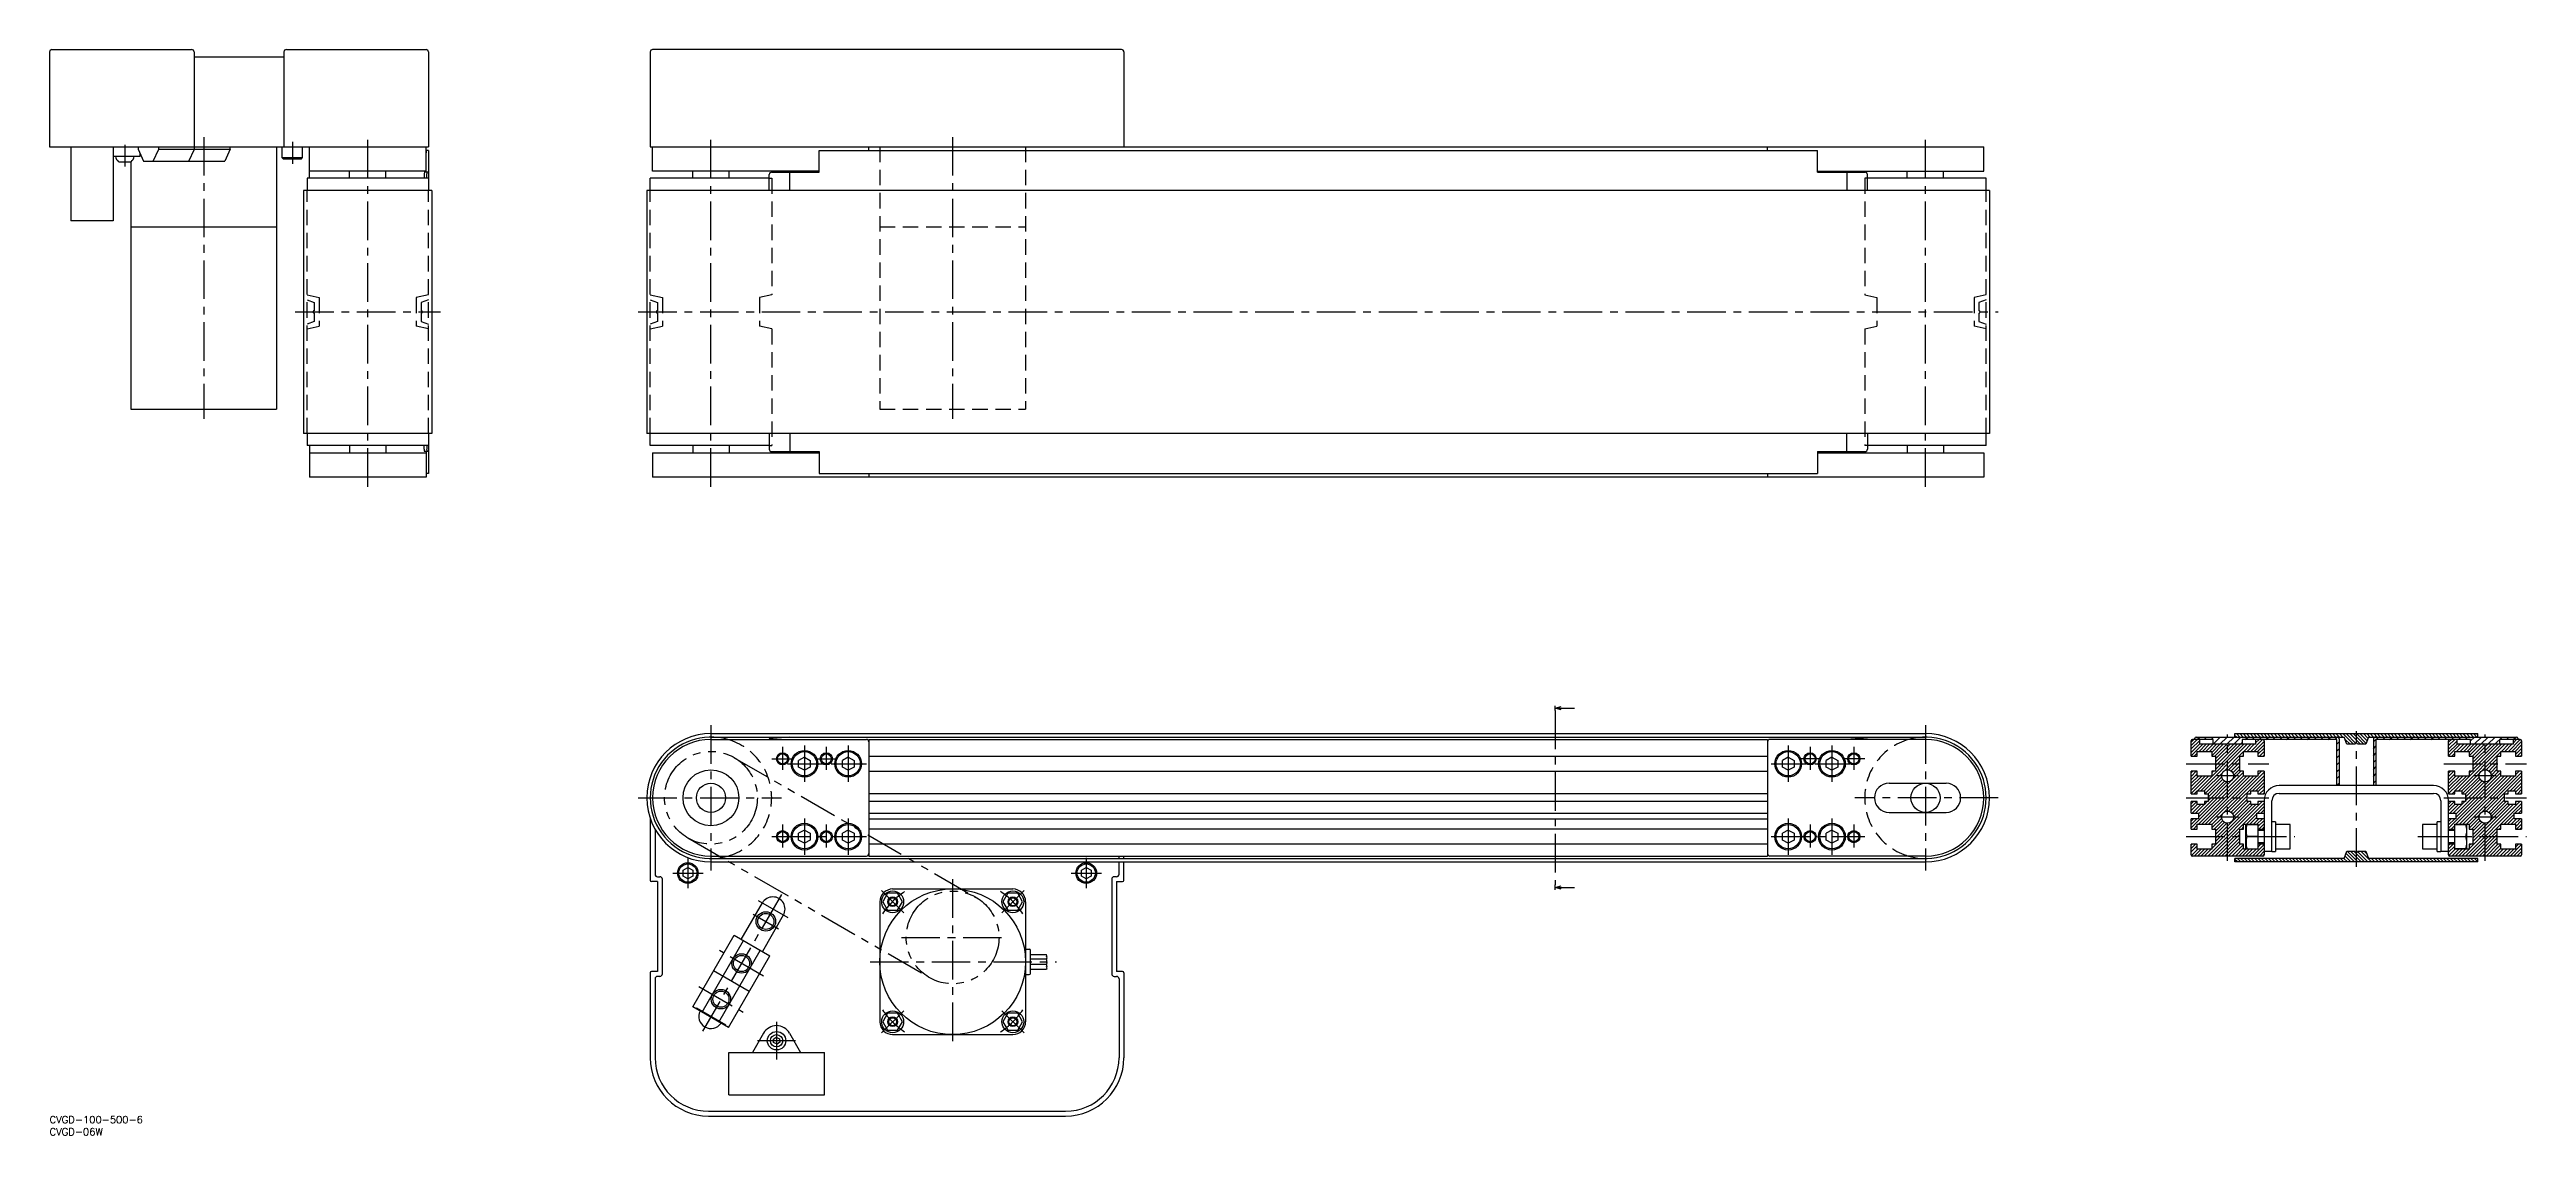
# Model space of a CAD drawing. Extents: x 0 to 1020, y -8 to 439.
import ezdxf

# ---------------------------------------------------------------- set-up
doc = ezdxf.new("R2010")
doc.units = 0
doc.header["$LTSCALE"] = 0.5
for name, pattern in [('CENTER', [50.8, 31.75, -6.35, 6.35, -6.35]), ('DASHED', [19.05, 12.7, -6.35]), ('PHANTOM', [63.5, 31.75, -6.35, 6.35, -6.35, 6.35, -6.35])]:
    doc.linetypes.add(name, pattern=pattern)
doc.layers.get('0').update_dxf_attribs({"linetype": 'CONTINUOUS'})
doc.layers.add('CENTER', color=1, linetype='CENTER')
doc.styles.get("Standard").update_dxf_attribs({"font": 'txt.shx', "height": 3, "bigfont": 'bigfont.shx'})

# ---------------------------------------------------------------- blocks, each defined once
blk = doc.blocks.new('*U61')
at = {"color": 7, "linetype": 'CONTINUOUS'}
blk.add_text('CVGD-100-500-6', height=3, dxfattribs=at).set_placement((0, -3))
blk = doc.blocks.new('*U62')
at = {"color": 7, "linetype": 'CONTINUOUS'}
blk.add_text('CVGD-06W', height=3, dxfattribs=at).set_placement((0, -8))
blk = doc.blocks.new('_OPEN30')
at = {"color": 0, "linetype": 'BYBLOCK'}
for p, q in [((-1, 0.27), (0, 0)), ((0, 0), (-1, -0.27)), ((0, 0), (-1, 0))]:
    blk.add_line(p, q, dxfattribs=at)
blk = doc.blocks.new('*U63')
at = {"color": 7, "linetype": 'CONTINUOUS'}
blk.add_lwpolyline([(622.3, 167.9), (627.8, 167.9)], dxfattribs=at)
at = {"color": 7, "linetype": 'CONTINUOUS', "xscale": 2.5, "yscale": 2.5, "zscale": 2.5, "rotation": 180}
blk.add_blockref('_OPEN30', (619.8, 167.9), dxfattribs=at)
blk = doc.blocks.new('*U64')
at = {"color": 7, "linetype": 'CONTINUOUS'}
blk.add_lwpolyline([(622.3, 94.1), (627.8, 94.1)], dxfattribs=at)
at = {"color": 7, "linetype": 'CONTINUOUS', "xscale": 2.5, "yscale": 2.5, "zscale": 2.5, "rotation": 180}
blk.add_blockref('_OPEN30', (619.8, 94.1), dxfattribs=at)

msp = doc.modelspace()

# ---------------------------------------------------------------- linework, layer by layer
at = {"color": 7, "linetype": 'CONTINUOUS'}
for p, q in [((1, 439), (58.5, 439)), ((97.5, 439), (155, 439)), ((441.3, 439), (248.3, 439)), ((437, 439), (252.3, 439)), ((0, 438), (0, 399)), ((59.5, 438), (59.5, 399)), ((59.5, 436), (96.5, 436)), ((96.5, 438), (96.5, 399)), ((156, 438), (156, 399)), ((247.3, 438), (247.3, 399)), ((442.3, 438), (442.3, 399)), ((0, 399), (156, 399)), ((8.7, 399), (8.7, 368.5)), ((26.2, 399), (26.2, 368.5)), ((36.5, 399), (36.5, 398)), ((36.5, 398), (38.7, 393)), ((42.7, 393), (45, 398)), ((45, 398), (45, 399)), ((45, 398), (74.4, 398)), ((57.4, 393), (59.7, 398)), ((59.7, 398), (59.7, 399)), ((74.4, 398), (72.2, 393)), ((74.4, 398), (74.4, 399)), ((93.5, 399), (93.5, 291)), ((95.7, 399), (95.7, 394.5)), ((104.2, 394.5), (104.2, 399)), ((107, 399), (155, 399)), ((107, 386), (107, 399)), ((155, 388.5), (155, 399)), ((247.3, 399), (796.3, 399)), ((248.3, 389), (248.3, 399)), ((337.3, 397.5), (337.3, 399)), ((707.3, 397.5), (707.3, 399)), ((796.3, 389), (796.3, 399)), ((37.2, 395), (26.2, 395)), ((28.5, 392.8), (33.5, 392.8)), ((33.5, 392.8), (33.5, 291)), ((37.2, 396.4), (37.2, 395)), ((38.7, 393), (72.2, 393)), ((95.7, 394.5), (96.2, 394)), ((95.7, 394.5), (104.2, 394.5)), ((96.2, 394), (103.7, 394)), ((103.7, 394), (104.2, 394.5)), ((155, 389), (107, 389)), ((123.5, 386), (123.5, 389)), ((138.5, 386), (138.5, 389)), ((156, 388.5), (154.3, 388.5)), ((156, 397.5), (155, 397.5)), ((155, 397.5), (155, 396.5)), ((156, 397.5), (156, 381)), ((316.8, 389), (248.3, 389)), ((264.8, 386), (264.8, 389)), ((279.8, 386), (279.8, 389)), ((297.3, 388.5), (316.8, 388.5)), ((304.8, 381), (304.8, 388.5)), ((316.8, 397.5), (727.8, 397.5)), ((316.8, 388.5), (316.8, 397.5)), ((727.8, 388.5), (727.8, 397.5)), ((727.8, 389), (796.3, 389)), ((727.8, 388.5), (747.4, 388.5)), ((739.9, 388.5), (739.9, 381)), ((764.8, 386), (764.8, 389)), ((779.8, 386), (779.8, 389)), ((157.4, 381), (104.6, 381)), ((104.6, 381), (104.6, 281)), ((156, 386), (106, 386)), ((106, 386), (106, 381)), ((154.3, 387.5), (154.3, 386)), ((155.3, 386), (155.3, 387.5)), ((157.4, 381), (157.4, 281)), ((798.7, 381), (245.9, 381)), ((245.9, 381), (245.9, 281)), ((296.3, 386), (247.3, 386)), ((247.3, 381), (247.3, 386)), ((296.3, 381), (296.3, 387.5)), ((797.3, 386), (748.3, 386)), ((748.4, 381), (748.4, 387.5)), ((797.3, 381), (797.3, 386)), ((798.7, 381), (798.7, 281)), ((26.2, 368.5), (8.7, 368.5)), ((33.5, 366), (93.5, 366)), ((33.5, 291), (93.5, 291)), ((157.4, 281), (104.6, 281)), ((106, 281), (106, 276)), ((156, 276), (106, 276)), ((107, 276), (107, 263)), ((123.5, 276), (123.5, 273)), ((138.5, 276), (138.5, 273)), ((154.3, 274.5), (154.3, 276)), ((155.3, 276), (155.3, 274.5)), ((156, 281), (156, 264.5)), ((798.7, 281), (245.9, 281)), ((247.3, 276), (247.3, 281)), ((296.3, 276), (247.3, 276)), ((264.8, 276), (264.8, 273)), ((279.8, 276), (279.8, 273)), ((296.3, 281), (296.3, 274.5)), ((304.8, 281), (304.8, 273.5)), ((739.9, 273.5), (739.9, 281)), ((797.3, 276), (748.3, 276)), ((748.4, 281), (748.4, 274.5)), ((764.8, 276), (764.8, 273)), ((779.8, 276), (779.8, 273)), ((797.3, 276), (797.3, 281)), ((107, 273), (155, 273)), ((156, 273.5), (154.3, 273.5)), ((155, 273.5), (155, 263)), ((155, 265.5), (155, 264.5)), ((248.3, 273), (316.8, 273)), ((248.3, 273), (248.3, 263)), ((297.3, 273.5), (316.8, 273.5)), ((316.8, 273.5), (316.8, 264.5)), ((727.8, 273.5), (747.4, 273.5)), ((727.8, 273.5), (727.8, 264.5)), ((727.8, 273), (796.3, 273)), ((796.3, 273), (796.3, 263)), ((155, 263), (107, 263)), ((156, 264.5), (155, 264.5)), ((796.3, 263), (248.3, 263)), ((316.8, 264.5), (727.8, 264.5)), ((337.3, 264.5), (337.3, 263)), ((707.3, 264.5), (707.3, 263)), ((272.3, 157.4), (772.3, 157.4)), ((272.3, 156), (772.3, 156)), ((272.3, 155), (336.3, 155)), ((304.7, 156), (296.3, 155.3)), ((296.3, 155.3), (296.3, 155)), ((337.3, 155), (707.3, 155)), ((337.3, 155), (337.3, 107)), ((707.3, 155), (707.3, 107)), ((772.3, 155), (708.3, 155)), ((739.9, 156), (748.4, 155.3)), ((748.4, 155.3), (748.3, 155)), ((881.7, 148.1), (881.7, 154.5)), ((890.7, 155), (882.2, 155)), ((883.2, 155), (883.2, 155.5)), ((883.7, 156), (944.7, 156)), ((885.2, 153), (885.2, 155)), ((908.2, 153), (885.2, 153)), ((890.7, 153), (890.7, 155)), ((899.7, 157.4), (999.7, 157.4)), ((899.7, 156), (899.7, 157.4)), ((941.7, 155), (902.7, 155)), ((902.7, 155), (902.7, 153)), ((908.2, 155), (908.2, 153)), ((911.7, 154.5), (911.7, 148.1)), ((941.7, 136), (941.7, 155)), ((942.7, 136), (942.7, 155)), ((945.8, 153), (944.7, 156)), ((949.2, 153), (945.8, 153)), ((953.6, 153), (950.2, 153)), ((954.7, 156), (953.6, 153)), ((954.7, 156), (1015.7, 156)), ((956.7, 155), (956.7, 136)), ((996.7, 155), (957.7, 155)), ((957.7, 155), (957.7, 136)), ((987.7, 148.1), (987.7, 154.5)), ((991.2, 153), (991.2, 155)), ((1014.2, 153), (991.2, 153)), ((996.7, 153), (996.7, 155)), ((999.7, 156), (999.7, 157.4)), ((1008.7, 155), (1008.7, 153)), ((1017.2, 155), (1008.7, 155)), ((1014.2, 155), (1014.2, 153)), ((1016.2, 155.5), (1016.2, 155)), ((1017.7, 154.5), (1017.7, 148.1)), ((310.8, 147.7), (308.4, 146.4)), ((308.4, 143.6), (308.4, 146.4)), ((310.8, 142.3), (308.4, 143.6)), ((310.8, 147.7), (313.2, 146.4)), ((313.2, 143.6), (310.8, 142.3)), ((313.2, 146.4), (313.2, 143.6)), ((328.8, 147.7), (326.4, 146.4)), ((326.4, 143.6), (326.4, 146.4)), ((328.8, 142.3), (326.4, 143.6)), ((328.8, 147.7), (331.2, 146.4)), ((331.2, 143.6), (328.8, 142.3)), ((331.2, 146.4), (331.2, 143.6)), ((337.3, 148.1), (707.3, 148.1)), ((715.8, 147.7), (713.4, 146.4)), ((713.4, 143.6), (713.4, 146.4)), ((715.8, 142.3), (713.4, 143.6)), ((715.8, 147.7), (718.2, 146.4)), ((718.2, 143.6), (715.8, 142.3)), ((718.2, 146.4), (718.2, 143.6)), ((733.8, 147.7), (731.4, 146.4)), ((731.4, 143.6), (731.4, 146.4)), ((733.8, 142.3), (731.4, 143.6)), ((733.8, 147.7), (736.2, 146.4)), ((736.2, 143.6), (733.8, 142.3)), ((736.2, 146.4), (736.2, 143.6)), ((881.7, 148.1), (884.2, 148.1)), ((884.2, 148.1), (884.2, 150.1)), ((884.2, 150.1), (890.2, 150.1)), ((890.2, 150.1), (890.2, 148.1)), ((890.2, 148.1), (891.7, 148.1)), ((891.7, 148.1), (891.7, 141.9)), ((901.7, 141.9), (901.7, 148.1)), ((901.7, 148.1), (903.2, 148.1)), ((903.2, 148.1), (903.2, 150.1)), ((903.2, 150.1), (909.2, 150.1)), ((909.2, 150.1), (909.2, 148.1)), ((909.2, 148.1), (911.7, 148.1)), ((987.7, 148.1), (990.2, 148.1)), ((990.2, 148.1), (990.2, 150.1)), ((990.2, 150.1), (996.2, 150.1)), ((996.2, 150.1), (996.2, 148.1)), ((996.2, 148.1), (997.7, 148.1)), ((997.7, 148.1), (997.7, 141.9)), ((1007.7, 141.9), (1007.7, 148.1)), ((1007.7, 148.1), (1009.2, 148.1)), ((1009.2, 148.1), (1009.2, 150.1)), ((1009.2, 150.1), (1015.2, 150.1)), ((1015.2, 150.1), (1015.2, 148.1)), ((1015.2, 148.1), (1017.7, 148.1)), ((337.3, 141.9), (707.3, 141.9)), ((707.3, 132.6), (337.3, 132.6)), ((757.3, 137), (780.8, 137)), ((884.2, 141.9), (881.7, 141.9)), ((881.7, 132.6), (881.7, 141.9)), ((881.7, 132.6), (884.2, 132.6)), ((884.2, 139.9), (884.2, 141.9)), ((890.2, 139.9), (884.2, 139.9)), ((884.2, 132.6), (884.2, 133.9)), ((884.2, 133.9), (887.2, 133.9)), ((887.2, 133.9), (887.2, 132.6)), ((887.2, 132.6), (888.7, 132.6)), ((888.7, 132.6), (888.7, 129.4)), ((891.7, 141.9), (890.2, 141.9)), ((890.2, 141.9), (890.2, 139.9)), ((903.2, 141.9), (901.7, 141.9)), ((903.2, 139.9), (903.2, 141.9)), ((909.2, 139.9), (903.2, 139.9)), ((904.7, 129.4), (904.7, 132.6)), ((904.7, 132.6), (906.2, 132.6)), ((906.2, 132.6), (906.2, 133.9)), ((906.2, 133.9), (909.2, 133.9)), ((911.7, 141.9), (909.2, 141.9)), ((909.2, 141.9), (909.2, 139.9)), ((909.2, 133.9), (909.2, 132.6)), ((909.2, 132.6), (911.7, 132.6)), ((911.7, 141.9), (911.7, 132.6)), ((981.5, 136), (917.9, 136)), ((917.9, 132.8), (981.5, 132.8)), ((990.2, 141.9), (987.7, 141.9)), ((987.7, 132.6), (987.7, 141.9)), ((987.7, 132.6), (990.2, 132.6)), ((990.2, 139.9), (990.2, 141.9)), ((996.2, 139.9), (990.2, 139.9)), ((990.2, 132.6), (990.2, 133.9)), ((990.2, 133.9), (993.2, 133.9)), ((993.2, 133.9), (993.2, 132.6)), ((993.2, 132.6), (994.7, 132.6)), ((994.7, 132.6), (994.7, 129.4)), ((997.7, 141.9), (996.2, 141.9)), ((996.2, 141.9), (996.2, 139.9)), ((1009.2, 141.9), (1007.7, 141.9)), ((1009.2, 139.9), (1009.2, 141.9)), ((1015.2, 139.9), (1009.2, 139.9)), ((1010.7, 129.4), (1010.7, 132.6)), ((1010.7, 132.6), (1012.2, 132.6)), ((1012.2, 132.6), (1012.2, 133.9)), ((1012.2, 133.9), (1015.2, 133.9)), ((1017.7, 141.9), (1015.2, 141.9)), ((1015.2, 141.9), (1015.2, 139.9)), ((1015.2, 133.9), (1015.2, 132.6)), ((1015.2, 132.6), (1017.7, 132.6)), ((1017.7, 141.9), (1017.7, 132.6)), ((247.3, 122.5), (247.3, 97)), ((707.3, 129.4), (337.3, 129.4)), ((337.3, 124.6), (707.3, 124.6)), ((337.3, 122.4), (707.3, 122.4)), ((757.3, 125), (780.8, 125)), ((884.2, 129.4), (881.7, 129.4)), ((881.7, 124.6), (881.7, 129.4)), ((881.7, 124.6), (884.7, 124.6)), ((884.7, 122.4), (881.7, 122.4)), ((881.7, 118.1), (881.7, 122.4)), ((884.2, 128.2), (884.2, 129.4)), ((887.2, 128.2), (884.2, 128.2)), ((884.7, 124.6), (884.7, 122.4)), ((888.7, 129.4), (887.2, 129.4)), ((887.2, 129.4), (887.2, 128.2)), ((906.2, 129.4), (904.7, 129.4)), ((906.2, 128.2), (906.2, 129.4)), ((909.2, 128.2), (906.2, 128.2)), ((908.7, 122.4), (908.7, 124.6)), ((908.7, 124.6), (911.7, 124.6)), ((911.7, 122.4), (908.7, 122.4)), ((911.7, 129.4), (909.2, 129.4)), ((909.2, 129.4), (909.2, 128.2)), ((911.7, 129.8), (911.7, 107.5)), ((914.9, 108.9), (914.9, 129.8)), ((984.5, 129.8), (984.5, 108.9)), ((987.7, 107.5), (987.7, 129.8)), ((990.2, 129.4), (987.7, 129.4)), ((987.7, 124.6), (990.7, 124.6)), ((990.7, 122.4), (987.7, 122.4)), ((990.2, 128.2), (990.2, 129.4)), ((993.2, 128.2), (990.2, 128.2)), ((990.7, 124.6), (990.7, 122.4)), ((994.7, 129.4), (993.2, 129.4)), ((993.2, 129.4), (993.2, 128.2)), ((1012.2, 129.4), (1010.7, 129.4)), ((1012.2, 128.2), (1012.2, 129.4)), ((1015.2, 128.2), (1012.2, 128.2)), ((1014.7, 122.4), (1014.7, 124.6)), ((1014.7, 124.6), (1017.7, 124.6)), ((1017.7, 122.4), (1014.7, 122.4)), ((1017.7, 129.4), (1015.2, 129.4)), ((1015.2, 129.4), (1015.2, 128.2)), ((1017.7, 129.4), (1017.7, 124.6)), ((1017.7, 122.4), (1017.7, 118.1)), ((249.3, 118.1), (249.3, 99.5)), ((310.8, 117.7), (308.4, 116.4)), ((308.4, 113.6), (308.4, 116.4)), ((310.8, 112.3), (308.4, 113.6)), ((310.8, 117.7), (313.2, 116.4)), ((313.2, 113.6), (310.8, 112.3)), ((313.2, 116.4), (313.2, 113.6)), ((328.8, 117.7), (326.4, 116.4)), ((326.4, 113.6), (326.4, 116.4)), ((328.8, 112.3), (326.4, 113.6)), ((328.8, 117.7), (331.2, 116.4)), ((331.2, 113.6), (328.8, 112.3)), ((331.2, 116.4), (331.2, 113.6)), ((707.3, 118.1), (337.3, 118.1)), ((715.8, 117.7), (713.4, 116.4)), ((713.4, 113.6), (713.4, 116.4)), ((715.8, 112.3), (713.4, 113.6)), ((715.8, 117.7), (718.2, 116.4)), ((718.2, 113.6), (715.8, 112.3)), ((718.2, 116.4), (718.2, 113.6)), ((733.8, 117.7), (731.4, 116.4)), ((731.4, 113.6), (731.4, 116.4)), ((733.8, 112.3), (731.4, 113.6)), ((733.8, 117.7), (736.2, 116.4)), ((736.2, 113.6), (733.8, 112.3)), ((736.2, 116.4), (736.2, 113.6)), ((881.7, 118.1), (884.2, 118.1)), ((884.2, 118.1), (884.2, 120.1)), ((884.2, 120.1), (890.2, 120.1)), ((890.2, 120.1), (890.2, 118.1)), ((890.2, 118.1), (891.7, 118.1)), ((891.7, 118.1), (891.7, 111.9)), ((901.7, 111.9), (901.7, 118.1)), ((901.7, 118.1), (903.2, 118.1)), ((903.2, 118.1), (903.2, 120.1)), ((903.2, 120.1), (909.2, 120.1)), ((904.2, 110), (904.2, 120)), ((904.2, 120), (909.2, 120)), ((909.2, 115), (904.7, 115)), ((909.2, 120.1), (909.2, 109.9)), ((909.2, 118.1), (911.7, 118.1)), ((911.7, 118), (909.2, 118)), ((916.4, 121.1), (914.9, 121.1)), ((916.4, 121.1), (916.4, 108.9)), ((922.4, 120), (916.4, 120)), ((922.4, 110), (922.4, 120)), ((983, 120), (977, 120)), ((977, 120), (977, 110)), ((984.5, 121.1), (983, 121.1)), ((983, 108.9), (983, 121.1)), ((987.7, 118.1), (990.2, 118.1)), ((990.2, 118), (987.7, 118)), ((990.2, 120.1), (996.2, 120.1)), ((990.2, 109.9), (990.2, 120.1)), ((990.2, 120), (995.2, 120)), ((990.2, 115), (994.8, 115)), ((995.2, 110), (995.2, 120)), ((996.2, 120.1), (996.2, 118.1)), ((996.2, 118.1), (997.7, 118.1)), ((997.7, 118.1), (997.7, 111.9)), ((1007.7, 111.9), (1007.7, 118.1)), ((1007.7, 118.1), (1009.2, 118.1)), ((1009.2, 118.1), (1009.2, 120.1)), ((1009.2, 120.1), (1015.2, 120.1)), ((1015.2, 120.1), (1015.2, 118.1)), ((1015.2, 118.1), (1017.7, 118.1)), ((260.8, 101.2), (262.8, 102.3)), ((262.8, 102.3), (264.8, 101.2)), ((272.3, 107), (336.3, 107)), ((272.3, 106), (772.3, 106)), ((272.3, 104.6), (772.3, 104.6)), ((707.3, 111.9), (337.3, 111.9)), ((337.3, 107), (707.3, 107)), ((424.8, 101.2), (426.8, 102.3)), ((426.8, 102.3), (428.8, 101.2)), ((440.3, 106), (440.3, 107)), ((440.3, 99.5), (440.3, 104.6)), ((442.3, 106), (442.3, 107)), ((442.3, 97), (442.3, 104.6)), ((772.3, 107), (708.3, 107)), ((884.2, 111.9), (881.7, 111.9)), ((881.7, 107.5), (881.7, 111.9)), ((911.2, 107), (882.2, 107)), ((884.2, 109.9), (884.2, 111.9)), ((890.2, 109.9), (884.2, 109.9)), ((891.7, 111.9), (890.2, 111.9)), ((890.2, 111.9), (890.2, 109.9)), ((944.7, 106), (899.7, 106)), ((899.7, 104.6), (899.7, 106)), ((999.7, 104.6), (899.7, 104.6)), ((903.2, 111.9), (901.7, 111.9)), ((903.2, 109.9), (903.2, 111.9)), ((909.2, 109.9), (903.2, 109.9)), ((904.2, 110), (909.2, 110)), ((909.2, 112), (911.7, 112)), ((911.7, 111.9), (909.2, 111.9)), ((911.7, 109), (914.9, 109)), ((914.9, 108.9), (916.4, 108.9)), ((916.4, 110), (922.4, 110)), ((944.7, 106), (945.8, 109)), ((945.8, 109), (949.2, 109)), ((950.2, 109), (953.6, 109)), ((953.6, 109), (954.7, 106)), ((999.7, 106), (954.7, 106)), ((977, 110), (983, 110)), ((983, 108.9), (984.5, 108.9)), ((984.5, 109), (987.7, 109)), ((987.7, 112), (990.2, 112)), ((990.2, 111.9), (987.7, 111.9)), ((1017.2, 107), (988.2, 107)), ((995.2, 110), (990.2, 110)), ((996.2, 109.9), (990.2, 109.9)), ((997.7, 111.9), (996.2, 111.9)), ((996.2, 111.9), (996.2, 109.9)), ((999.7, 104.6), (999.7, 106)), ((1009.2, 111.9), (1007.7, 111.9)), ((1009.2, 109.9), (1009.2, 111.9)), ((1015.2, 109.9), (1009.2, 109.9)), ((1017.7, 111.9), (1015.2, 111.9)), ((1015.2, 111.9), (1015.2, 109.9)), ((1017.7, 111.9), (1017.7, 107.5)), ((250.3, 96.5), (247.8, 96.5)), ((250.3, 98.5), (251.3, 98.5)), ((250.3, 96.5), (250.3, 59.5)), ((252.3, 58.5), (252.3, 97.5)), ((260.8, 98.8), (260.8, 101.2)), ((262.8, 97.7), (260.8, 98.8)), ((264.8, 98.8), (262.8, 97.7)), ((264.8, 101.2), (264.8, 98.8)), ((347.1, 93.5), (396.6, 93.5)), ((424.8, 98.8), (424.8, 101.2)), ((426.8, 97.7), (424.8, 98.8)), ((428.8, 98.8), (426.8, 97.7)), ((428.8, 101.2), (428.8, 98.8)), ((437.3, 97.5), (437.3, 58.5)), ((439.3, 98.5), (438.3, 98.5)), ((439.3, 96.5), (441.8, 96.5)), ((439.3, 96.5), (439.3, 59.5)), ((284.8, 72.7), (293.5, 87.7)), ((302.1, 82.7), (293.5, 67.7)), ((341.8, 88.2), (341.8, 38.8)), ((401.8, 88.2), (401.8, 38.8)), ((264.8, 45), (281.8, 74.4)), ((268.7, 42.7), (285.7, 72.2)), ((281.8, 74.4), (296.5, 65.9)), ((275.6, 38.7), (292.6, 68.2)), ((279.5, 36.5), (296.5, 65.9)), ((401.8, 68.7), (403.3, 68.7)), ((403.8, 58.7), (403.8, 68.2)), ((403.8, 66.5), (410.5, 66.5)), ((410.5, 64.5), (403.8, 64.5)), ((403.8, 62.5), (410.5, 62.5)), ((247.3, 59), (247.3, 24)), ((250.3, 59.5), (247.8, 59.5)), ((249.3, 56.5), (249.3, 24)), ((251.3, 57.5), (250.3, 57.5)), ((288, 51.2), (273.3, 59.7)), ((401.8, 58.2), (403.3, 58.2)), ((403.8, 60.5), (410.5, 60.5)), ((438.3, 57.5), (439.3, 57.5)), ((441.8, 59.5), (439.3, 59.5)), ((440.3, 56.5), (440.3, 24)), ((442.3, 59), (442.3, 24)), ((279.5, 36.5), (264.8, 45)), ((293.9, 34.1), (289.4, 26.2)), ((298, 31.6), (299.2, 32.4)), ((298.1, 30.2), (298, 31.6)), ((299.2, 32.4), (300.5, 31.8)), ((300.5, 31.8), (300.6, 30.4)), ((304.7, 34.1), (309.2, 26.2)), ((347.1, 33.5), (396.6, 33.5)), ((279.6, 8.7), (279.6, 26.2)), ((279.6, 26.2), (319.1, 26.2)), ((299.5, 29.6), (298.1, 30.2)), ((300.6, 30.4), (299.5, 29.6)), ((319.1, 8.7), (319.1, 26.2)), ((271.3, 2), (418.3, 2)), ((271.3, 0), (418.3, 0)), ((279.6, 8.7), (319.1, 8.7))]:
    msp.add_line(p, q, dxfattribs=at)
at = {"color": 3, "linetype": 'DASHED'}
for p, q in [((341.8, 399), (341.8, 291)), ((401.8, 399), (401.8, 291)), ((106, 281), (106, 381)), ((156, 281), (156, 381)), ((247.3, 281), (247.3, 381)), ((296.3, 386), (297.3, 386)), ((297.3, 386), (297.3, 338)), ((748.3, 386), (747.3, 386)), ((747.3, 386), (747.3, 338)), ((797.3, 281), (797.3, 381)), ((341.8, 366), (401.8, 366)), ((106, 338), (111, 336.9)), ((111, 336.9), (111, 325.1)), ((156, 338), (151, 336.9)), ((151, 336.9), (151, 325.1)), ((247.3, 338), (252.3, 336.9)), ((252.3, 336.9), (252.3, 325.1)), ((297.3, 338), (292.3, 336.9)), ((292.3, 336.9), (292.3, 325.1)), ((747.3, 338), (752.3, 336.9)), ((752.3, 336.9), (752.3, 325.1)), ((797.3, 338), (792.3, 336.9)), ((792.3, 336.9), (792.3, 325.1)), ((106, 336), (109, 334.9)), ((109, 327.1), (106, 326)), ((109, 334.9), (109, 331.5)), ((109, 330.5), (109, 327.1)), ((156, 336), (153, 334.9)), ((153, 334.9), (153, 331.5)), ((153, 330.5), (153, 327.1)), ((153, 327.1), (156, 326)), ((247.3, 336), (250.3, 334.9)), ((250.3, 327.1), (247.3, 326)), ((250.3, 334.9), (250.3, 331.5)), ((250.3, 330.5), (250.3, 327.1)), ((797.3, 336), (794.3, 334.9)), ((794.3, 334.9), (794.3, 331.5)), ((794.3, 330.5), (794.3, 327.1)), ((794.3, 327.1), (797.3, 326)), ((106, 324), (111, 325.1)), ((156, 324), (151, 325.1)), ((247.3, 324), (252.3, 325.1)), ((297.3, 324), (292.3, 325.1)), ((297.3, 324), (297.3, 276)), ((747.3, 324), (752.3, 325.1)), ((747.3, 324), (747.3, 276)), ((797.3, 324), (792.3, 325.1)), ((341.8, 291), (401.8, 291)), ((296.3, 276), (297.3, 276)), ((748.3, 276), (747.3, 276))]:
    msp.add_line(p, q, dxfattribs=at)
at = {"color": 3, "linetype": 'CONTINUOUS'}
for p, q in [((881.7, 153.9), (882.8, 155)), ((881.7, 152.5), (884.2, 155)), ((881.7, 151.1), (885.2, 154.6)), ((881.7, 149.7), (885.2, 153.2)), ((881.7, 148.3), (886.5, 153)), ((884.2, 155), (885.2, 156)), ((884.3, 133.9), (903.4, 153)), ((885, 150.1), (887.9, 153)), ((885.7, 133.9), (904.8, 153)), ((886.4, 150.1), (889.3, 153)), ((887, 155), (888, 156)), ((887.8, 150.1), (890.7, 153)), ((889.2, 150.1), (892.1, 153)), ((889.9, 155), (890.9, 156)), ((890.2, 149.7), (893.5, 153)), ((890.2, 148.3), (894.9, 153)), ((890.7, 153), (893.7, 156)), ((891.5, 148.1), (896.4, 153)), ((891.7, 147), (897.8, 153)), ((891.7, 145.6), (899.2, 153)), ((891.7, 144.1), (900.6, 153)), ((891.7, 142.7), (902, 153)), ((893.5, 153), (896.5, 156)), ((896.4, 153), (899.4, 156)), ((899.2, 153), (902.2, 156)), ((900.3, 156), (899.7, 156.5)), ((901.7, 156), (900.3, 157.4)), ((903.1, 156), (901.7, 157.4)), ((902, 153), (902.7, 153.7)), ((904.5, 156), (903.1, 157.4)), ((903.4, 150.1), (906.3, 153)), ((904, 155), (905, 156)), ((905.9, 156), (904.5, 157.4)), ((904.8, 150.1), (907.7, 153)), ((907.4, 156), (906, 157.4)), ((906.2, 150.1), (911.1, 155)), ((906.8, 155), (907.8, 156)), ((908.8, 156), (907.4, 157.4)), ((907.6, 150.1), (911.7, 154.2)), ((908.2, 155), (908.3, 155)), ((908.2, 153.6), (909.7, 155)), ((910.2, 156), (908.8, 157.4)), ((909.7, 155), (910.7, 156)), ((911.6, 156), (910.2, 157.4)), ((913, 156), (911.6, 157.4)), ((912.5, 155), (913.5, 156)), ((914.4, 156), (913, 157.4)), ((915.8, 156), (914.4, 157.4)), ((915.3, 155), (916.3, 156)), ((917.3, 156), (915.9, 157.4)), ((918.7, 156), (917.3, 157.4)), ((918.2, 155), (919.2, 156)), ((920.1, 156), (918.7, 157.4)), ((921.5, 156), (920.1, 157.4)), ((921, 155), (922, 156)), ((922.9, 156), (921.5, 157.4)), ((924.3, 156), (922.9, 157.4)), ((923.8, 155), (924.8, 156)), ((925.7, 156), (924.3, 157.4)), ((927.2, 156), (925.8, 157.4)), ((926.6, 155), (927.6, 156)), ((928.6, 156), (927.2, 157.4)), ((930, 156), (928.6, 157.4)), ((929.5, 155), (930.5, 156)), ((931.4, 156), (930, 157.4)), ((932.8, 156), (931.4, 157.4)), ((932.3, 155), (933.3, 156)), ((934.2, 156), (932.8, 157.4)), ((935.6, 156), (934.2, 157.4)), ((935.1, 155), (936.1, 156)), ((937, 156), (935.6, 157.4)), ((938.5, 156), (937.1, 157.4)), ((938, 155), (939, 156)), ((939.9, 156), (938.5, 157.4)), ((941.3, 156), (939.9, 157.4)), ((940.8, 155), (941.8, 156)), ((942.7, 156), (941.3, 157.4)), ((941.7, 153.1), (942.7, 154.1)), ((944.1, 156), (942.7, 157.4)), ((948.5, 153), (944.1, 157.4)), ((947.1, 153), (945.1, 155)), ((949.5, 153.4), (945.5, 157.4)), ((951.4, 153), (947, 157.4)), ((952.8, 153), (948.4, 157.4)), ((953.8, 153.4), (949.8, 157.4)), ((954.2, 154.4), (951.2, 157.4)), ((954.5, 155.5), (952.6, 157.4)), ((955.4, 156), (954, 157.4)), ((956.8, 156), (955.4, 157.4)), ((956.7, 154), (957.7, 155)), ((958.3, 156), (956.9, 157.4)), ((957.8, 155), (958.8, 156)), ((959.7, 156), (958.3, 157.4)), ((961.1, 156), (959.7, 157.4)), ((960.6, 155), (961.6, 156)), ((962.5, 156), (961.1, 157.4)), ((963.9, 156), (962.5, 157.4)), ((963.4, 155), (964.4, 156)), ((965.3, 156), (963.9, 157.4)), ((966.7, 156), (965.3, 157.4)), ((966.2, 155), (967.2, 156)), ((968.2, 156), (966.8, 157.4)), ((969.6, 156), (968.2, 157.4)), ((969.1, 155), (970.1, 156)), ((971, 156), (969.6, 157.4)), ((972.4, 156), (971, 157.4)), ((971.9, 155), (972.9, 156)), ((973.8, 156), (972.4, 157.4)), ((975.2, 156), (973.8, 157.4)), ((974.7, 155), (975.7, 156)), ((976.6, 156), (975.2, 157.4)), ((978.1, 156), (976.7, 157.4)), ((977.6, 155), (978.6, 156)), ((979.5, 156), (978.1, 157.4)), ((980.9, 156), (979.5, 157.4)), ((980.4, 155), (981.4, 156)), ((982.3, 156), (980.9, 157.4)), ((983.7, 156), (982.3, 157.4)), ((983.2, 155), (984.2, 156)), ((985.1, 156), (983.7, 157.4)), ((986.5, 156), (985.1, 157.4)), ((986, 155), (987, 156)), ((988, 156), (986.6, 157.4)), ((987.7, 153.9), (988.9, 155)), ((987.7, 152.5), (990.3, 155)), ((987.7, 151), (991.2, 154.5)), ((987.7, 149.6), (991.2, 153.1)), ((987.7, 148.2), (992.5, 153)), ((989.4, 156), (988, 157.4)), ((988.9, 155), (989.9, 156)), ((990.8, 156), (989.4, 157.4)), ((990.3, 133.9), (1009.5, 153)), ((992.2, 156), (990.8, 157.4)), ((991, 150.1), (993.9, 153)), ((991.7, 155), (992.7, 156)), ((991.8, 133.9), (1010.9, 153)), ((993.6, 156), (992.2, 157.4)), ((992.5, 150.1), (995.4, 153)), ((995, 156), (993.6, 157.4)), ((993.9, 150.1), (996.8, 153)), ((994.5, 155), (995.5, 156)), ((996.4, 156), (995, 157.4)), ((995.3, 150.1), (998.2, 153)), ((996.2, 149.6), (999.6, 153)), ((996.2, 148.2), (1001, 153)), ((997.9, 156), (996.5, 157.4)), ((996.7, 154.4), (998.4, 156)), ((997.5, 148.1), (1002.4, 153)), ((997.7, 146.9), (1003.8, 153)), ((997.7, 145.5), (1005.3, 153)), ((997.7, 144.1), (1006.7, 153)), ((997.7, 142.7), (1008.1, 153)), ((999.3, 156), (997.9, 157.4)), ((998.2, 153), (1001.2, 156)), ((999.7, 156.9), (999.3, 157.4)), ((1001, 153), (1004, 156)), ((1003.8, 153), (1006.8, 156)), ((1006.7, 153), (1009.7, 156)), ((1009.4, 150.1), (1012.3, 153)), ((1010.8, 150.1), (1013.7, 153)), ((1011.5, 155), (1012.5, 156)), ((1012.3, 150.1), (1017.2, 155)), ((1013.7, 150.1), (1017.7, 154.2)), ((1014.2, 154.9), (1014.3, 155)), ((1014.2, 153.5), (1015.7, 155)), ((1014.3, 155), (1015.3, 156)), ((883, 148.1), (884.2, 149.4)), ((895.3, 142), (903.2, 150)), ((897.1, 142.5), (901.7, 147.1)), ((898.2, 142.1), (901.7, 145.7)), ((898.8, 141.3), (901.7, 144.2)), ((899.2, 140.3), (901.7, 142.8)), ((902.8, 148.1), (903.2, 148.6)), ((909, 150.1), (911.7, 152.8)), ((909.2, 148.9), (911.7, 151.4)), ((909.8, 148.1), (911.7, 150)), ((911.3, 148.1), (911.7, 148.6)), ((941.7, 150.3), (942.7, 151.3)), ((941.7, 147.5), (942.7, 148.5)), ((941.7, 144.6), (942.7, 145.6)), ((941.7, 141.8), (942.7, 142.8)), ((956.7, 151.2), (957.7, 152.2)), ((956.7, 148.3), (957.7, 149.3)), ((956.7, 145.5), (957.7, 146.5)), ((956.7, 142.7), (957.7, 143.7)), ((989, 148.1), (990.2, 149.3)), ((1001.5, 142.2), (1009.2, 149.9)), ((1003.2, 142.5), (1007.7, 147)), ((1004.2, 142), (1007.7, 145.6)), ((1004.9, 141.3), (1007.7, 144.2)), ((1008.8, 148.1), (1009.2, 148.5)), ((1015.1, 150.1), (1017.7, 152.8)), ((1015.2, 148.8), (1017.7, 151.3)), ((1015.9, 148.1), (1017.7, 149.9)), ((1017.3, 148.1), (1017.7, 148.5)), ((881.7, 141.2), (882.4, 141.9)), ((881.7, 139.8), (883.8, 141.9)), ((881.7, 138.4), (884.2, 140.9)), ((881.7, 118.6), (903.2, 140.1)), ((881.7, 137), (884.7, 139.9)), ((881.7, 135.6), (886.1, 139.9)), ((881.7, 134.1), (887.5, 139.9)), ((881.7, 132.7), (888.9, 139.9)), ((883, 132.6), (884.2, 133.8)), ((884.7, 124.4), (902.2, 141.9)), ((884.7, 123), (903.2, 141.5)), ((884.7, 120.1), (904.5, 139.9)), ((886.1, 120.1), (905.9, 139.9)), ((887.1, 133.9), (894.7, 141.4)), ((887.3, 132.6), (894.3, 139.6)), ((887.5, 120.1), (907.3, 139.9)), ((888.7, 132.6), (894.7, 138.6)), ((888.7, 131.2), (895.4, 137.9)), ((888.7, 129.8), (896.4, 137.5)), ((888.9, 120.1), (908.7, 139.9)), ((890.2, 141.2), (890.9, 141.9)), ((895.2, 125), (911.7, 141.5)), ((897.1, 125.5), (911.7, 140.1)), ((905.7, 132.6), (906.2, 133.2)), ((906.9, 133.9), (911.7, 138.7)), ((908.3, 133.9), (911.7, 137.3)), ((909.2, 141.8), (909.3, 141.9)), ((909.2, 140.4), (910.7, 141.9)), ((909.2, 133.4), (911.7, 135.9)), ((909.9, 132.6), (911.7, 134.4)), ((911.3, 132.6), (911.7, 133)), ((941.7, 139), (942.7, 140)), ((941.7, 136.2), (942.7, 137.2)), ((956.7, 139.8), (957.7, 140.8)), ((956.7, 137), (957.7, 138)), ((987.7, 141.1), (988.5, 141.9)), ((987.7, 139.7), (989.9, 141.9)), ((987.7, 138.3), (990.2, 140.8)), ((987.7, 118.5), (1009.2, 140)), ((987.7, 136.9), (990.7, 139.9)), ((987.7, 135.5), (992.2, 139.9)), ((987.7, 134.1), (993.6, 139.9)), ((987.7, 132.7), (995, 139.9)), ((989.1, 132.6), (990.2, 133.7)), ((990.7, 124.3), (1008.3, 141.9)), ((990.7, 122.9), (1009.2, 141.4)), ((990.7, 120.1), (1010.5, 139.9)), ((992.2, 120.1), (1012, 139.9)), ((993.2, 133.9), (1000.6, 141.2)), ((993.3, 132.6), (1000.3, 139.5)), ((993.6, 120.1), (1013.4, 139.9)), ((994.7, 132.6), (1000.7, 138.6)), ((994.7, 131.2), (1001.4, 137.9)), ((994.7, 129.8), (1002.5, 137.5)), ((995, 120.1), (1014.8, 139.9)), ((996.2, 141.2), (997, 141.9)), ((1001.4, 125.1), (1017.7, 141.4)), ((1003.2, 125.5), (1017.7, 140)), ((1005.2, 140.2), (1007.7, 142.8)), ((1011.7, 132.6), (1012.2, 133.1)), ((1013, 133.9), (1017.7, 138.6)), ((1014.4, 133.9), (1017.7, 137.2)), ((1015.2, 141.8), (1015.4, 141.9)), ((1015.2, 140.4), (1016.8, 141.9)), ((1015.2, 133.3), (1017.7, 135.8)), ((1016, 132.6), (1017.7, 134.4)), ((1017.4, 132.6), (1017.7, 133)), ((881.7, 128.5), (882.7, 129.4)), ((881.7, 127.1), (884.1, 129.4)), ((881.7, 125.7), (884.2, 128.2)), ((881.7, 121.4), (882.7, 122.4)), ((881.7, 120), (884.1, 122.4)), ((882.1, 124.6), (885.7, 128.2)), ((883.5, 124.6), (887.1, 128.2)), ((887.2, 128.3), (888.3, 129.4)), ((888.5, 107), (910.9, 129.4)), ((890, 107), (911.7, 128.8)), ((890.2, 110.1), (908.3, 128.2)), ((890.2, 120), (894.8, 124.5)), ((890.2, 118.6), (894.3, 122.6)), ((891.7, 114.4), (906.2, 128.9)), ((891.7, 113), (906.9, 128.2)), ((898.1, 125.1), (904.7, 131.7)), ((898.8, 124.4), (904.7, 130.3)), ((899.2, 123.3), (905.3, 129.4)), ((904.5, 120.1), (908.7, 124.4)), ((905.9, 120.1), (908.7, 123)), ((907.3, 120.1), (909.6, 122.4)), ((908.7, 120.1), (911, 122.4)), ((909, 124.6), (911.7, 127.4)), ((909.2, 129.1), (909.5, 129.4)), ((910.4, 124.6), (911.7, 126)), ((987.7, 128.4), (988.7, 129.4)), ((987.7, 127), (990.1, 129.4)), ((987.7, 125.6), (990.3, 128.2)), ((987.7, 121.3), (988.8, 122.4)), ((987.7, 119.9), (990.2, 122.4)), ((988.2, 124.6), (991.7, 128.2)), ((989.6, 124.6), (993.1, 128.2)), ((993.2, 128.3), (994.4, 129.4)), ((994.6, 107), (1017, 129.4)), ((996, 107), (1017.7, 128.7)), ((996.2, 110), (1014.3, 128.2)), ((996.2, 119.9), (1000.6, 124.3)), ((996.2, 118.5), (1000.3, 122.6)), ((997.7, 114.4), (1012.2, 128.9)), ((997.7, 113), (1012.9, 128.2)), ((1004.2, 125), (1010.7, 131.6)), ((1004.9, 124.3), (1010.7, 130.2)), ((1005.2, 123.3), (1011.4, 129.4)), ((1010.5, 120.1), (1014.7, 124.3)), ((1012, 120.1), (1014.7, 122.9)), ((1013.4, 120.1), (1015.7, 122.4)), ((1014.8, 120.1), (1017.1, 122.4)), ((1015, 124.6), (1017.7, 127.3)), ((1015.2, 129), (1015.6, 129.4)), ((1016.5, 124.6), (1017.7, 125.9)), ((882.7, 118.1), (884.2, 119.7)), ((884.1, 118.1), (884.2, 118.3)), ((891.2, 118.1), (894.7, 121.6)), ((891.4, 107), (901.7, 117.4)), ((891.7, 117.3), (895.4, 120.9)), ((891.7, 115.9), (896.4, 120.5)), ((892.8, 107), (901.7, 116)), ((894.2, 107), (901.7, 114.5)), ((895.6, 107), (901.7, 113.1)), ((902.5, 118.1), (903.2, 118.9)), ((909.2, 119.2), (911.7, 121.7)), ((911.7, 117.5), (909.2, 117.5)), ((911.7, 112.5), (909.2, 112.5)), ((909.5, 118.1), (911.7, 120.3)), ((911, 118.1), (911.7, 118.9)), ((990.2, 117.5), (987.7, 117.5)), ((990.2, 112.5), (987.7, 112.5)), ((988.7, 118.1), (990.2, 119.6)), ((990.2, 118.1), (990.2, 118.2)), ((997.2, 118.1), (1000.7, 121.6)), ((997.4, 107), (1007.7, 117.3)), ((997.7, 117.2), (1001.4, 120.9)), ((997.7, 115.8), (1002.5, 120.5)), ((998.9, 107), (1007.7, 115.9)), ((1000.3, 107), (1007.7, 114.5)), ((1001.7, 107), (1007.7, 113.1)), ((1008.5, 118.1), (1009.2, 118.8)), ((1015.2, 119.1), (1017.7, 121.6)), ((1015.6, 118.1), (1017.7, 120.2)), ((1017, 118.1), (1017.7, 118.8)), ((881.7, 111.5), (882.1, 111.9)), ((881.7, 110.1), (883.5, 111.9)), ((881.7, 108.7), (884.2, 111.2)), ((881.8, 107.3), (884.4, 109.9)), ((882.9, 107), (885.8, 109.9)), ((884.3, 107), (887.2, 109.9)), ((885.7, 107), (888.6, 109.9)), ((887.1, 107), (890, 109.9)), ((890.2, 111.5), (890.6, 111.9)), ((897, 107), (901.9, 111.9)), ((898.4, 107), (903.2, 111.8)), ((900.8, 104.6), (899.7, 105.6)), ((899.9, 107), (903.2, 110.4)), ((902.2, 104.6), (900.8, 106)), ((901.3, 107), (904.2, 109.9)), ((903.6, 104.6), (902.2, 106)), ((902.7, 107), (905.6, 109.9)), ((905, 104.6), (903.6, 106)), ((904.1, 107), (907, 109.9)), ((906.4, 104.6), (905, 106)), ((905.5, 107), (908.4, 109.9)), ((907.8, 104.6), (906.4, 106)), ((906.9, 107), (911.7, 111.8)), ((909.3, 104.6), (907.9, 106)), ((908.3, 107), (911.7, 110.4)), ((909.2, 110.7), (910.4, 111.9)), ((910.7, 104.6), (909.3, 106)), ((909.8, 107), (911.7, 109)), ((912.1, 104.6), (910.7, 106)), ((911.2, 107), (911.7, 107.6)), ((913.5, 104.6), (912.1, 106)), ((914.9, 104.6), (913.5, 106)), ((916.3, 104.6), (914.9, 106)), ((917.7, 104.6), (916.3, 106)), ((919.2, 104.6), (917.8, 106)), ((920.6, 104.6), (919.2, 106)), ((922, 104.6), (920.6, 106)), ((923.4, 104.6), (922, 106)), ((924.8, 104.6), (923.4, 106)), ((926.2, 104.6), (924.8, 106)), ((927.6, 104.6), (926.2, 106)), ((929.1, 104.6), (927.7, 106)), ((930.5, 104.6), (929.1, 106)), ((931.9, 104.6), (930.5, 106)), ((933.3, 104.6), (931.9, 106)), ((934.7, 104.6), (933.3, 106)), ((936.1, 104.6), (934.7, 106)), ((937.5, 104.6), (936.1, 106)), ((939, 104.6), (937.6, 106)), ((940.4, 104.6), (939, 106)), ((941.8, 104.6), (940.4, 106)), ((943.2, 104.6), (941.8, 106)), ((944.6, 104.6), (943.2, 106)), ((946, 104.6), (944.6, 106)), ((947.4, 104.6), (945.1, 106.9)), ((948.9, 104.6), (945.5, 108)), ((950.3, 104.6), (945.9, 109)), ((951.7, 104.6), (947.3, 109)), ((953.1, 104.6), (948.7, 109)), ((954.5, 104.6), (950.2, 108.9)), ((955.9, 104.6), (951.5, 109)), ((954, 107.9), (952.9, 109)), ((957.3, 104.6), (955.9, 106)), ((958.8, 104.6), (957.4, 106)), ((960.2, 104.6), (958.8, 106)), ((961.6, 104.6), (960.2, 106)), ((963, 104.6), (961.6, 106)), ((964.4, 104.6), (963, 106)), ((965.8, 104.6), (964.4, 106)), ((967.2, 104.6), (965.8, 106)), ((968.7, 104.6), (967.3, 106)), ((970.1, 104.6), (968.7, 106)), ((971.5, 104.6), (970.1, 106)), ((972.9, 104.6), (971.5, 106)), ((974.3, 104.6), (972.9, 106)), ((975.7, 104.6), (974.3, 106)), ((977.1, 104.6), (975.7, 106)), ((978.6, 104.6), (977.2, 106)), ((980, 104.6), (978.6, 106)), ((981.4, 104.6), (980, 106)), ((982.8, 104.6), (981.4, 106)), ((984.2, 104.6), (982.8, 106)), ((985.6, 104.6), (984.2, 106)), ((987, 104.6), (985.6, 106)), ((988.4, 104.6), (987, 106)), ((987.7, 111.4), (988.2, 111.9)), ((987.7, 110), (989.6, 111.9)), ((987.7, 108.6), (990.2, 111.1)), ((987.8, 107.3), (990.4, 109.9)), ((989.9, 104.6), (988.5, 106)), ((989, 107), (991.9, 109.9)), ((991.3, 104.6), (989.9, 106)), ((990.4, 107), (993.3, 109.9)), ((992.7, 104.6), (991.3, 106)), ((991.8, 107), (994.7, 109.9)), ((994.1, 104.6), (992.7, 106)), ((993.2, 107), (996.1, 109.9)), ((995.5, 104.6), (994.1, 106)), ((996.9, 104.6), (995.5, 106)), ((996.2, 111.5), (996.7, 111.9)), ((998.3, 104.6), (996.9, 106)), ((999.7, 104.6), (998.4, 106)), ((1003.1, 107), (1008, 111.9)), ((1004.5, 107), (1009.2, 111.7)), ((1005.9, 107), (1009.2, 110.3)), ((1007.3, 107), (1010.2, 109.9)), ((1008.8, 107), (1011.7, 109.9)), ((1010.2, 107), (1013.1, 109.9)), ((1011.6, 107), (1014.5, 109.9)), ((1013, 107), (1017.7, 111.7)), ((1014.4, 107), (1017.7, 110.3)), ((1015.2, 110.7), (1016.5, 111.9)), ((1015.8, 107), (1017.7, 108.9)), ((1017.2, 107), (1017.7, 107.5))]:
    msp.add_line(p, q, dxfattribs=at)
at = {"color": 3, "linetype": 'PHANTOM'}
for p, q in [((281.9, 147.5), (381.4, 90)), ((262.8, 114.5), (362.3, 57))]:
    msp.add_line(p, q, dxfattribs=at)
at = {"color": 7, "linetype": 'CONTINUOUS'}
for points in [[(345, 91.7), (343, 88.2), (345, 84.7), (349.1, 84.7), (351.1, 88.2), (349.1, 91.7)], [(394.5, 91.7), (392.5, 88.2), (394.5, 84.7), (398.6, 84.7), (400.6, 88.2), (398.6, 91.7)], [(345, 42.3), (343, 38.8), (345, 35.3), (349.1, 35.3), (351.1, 38.8), (349.1, 42.3)], [(394.5, 42.3), (392.5, 38.8), (394.5, 35.3), (398.6, 35.3), (400.6, 38.8), (398.6, 42.3)]]:
    msp.add_lwpolyline(points, close=True, dxfattribs=at)
at = {"color": 3, "linetype": 'PHANTOM'}
for centre in [(272.3, 131), (371.8, 73.5)]:
    msp.add_circle(centre, 19.1, dxfattribs=at)
at = {"color": 3, "linetype": 'CONTINUOUS'}
for centre, radius in [((301.8, 147), 2.5), ((319.8, 147), 2.5), ((724.8, 147), 2.5), ((742.8, 147), 2.5), ((301.8, 115), 2.5), ((319.8, 115), 2.5), ((724.8, 115), 2.5), ((742.8, 115), 2.5), ((294.9, 80.1), 3.32), ((347.1, 88.2), 1.62), ((396.6, 88.2), 1.62), ((284.9, 62.8), 3.32), ((276.4, 48.1), 3.32), ((347.1, 38.8), 1.62), ((396.6, 38.8), 1.62)]:
    msp.add_circle(centre, radius, dxfattribs=at)
at = {"color": 7, "linetype": 'CONTINUOUS'}
for centre, radius in [((301.8, 147), 2.07), ((310.8, 145), 5.5), ((310.8, 145), 5), ((319.8, 147), 2.07), ((328.8, 145), 5.5), ((328.8, 145), 5), ((715.8, 145), 5.5), ((715.8, 145), 5), ((724.8, 147), 2.07), ((733.8, 145), 5.5), ((733.8, 145), 5), ((742.8, 147), 2.07), ((272.3, 131), 11.5), ((272.3, 131), 6), ((772.3, 131), 6), ((896.7, 140), 2.5), ((1002.7, 140), 2.5), ((896.7, 123), 2.5), ((1002.7, 123), 2.5), ((301.8, 115), 2.07), ((310.8, 115), 5.5), ((310.8, 115), 5), ((319.8, 115), 2.07), ((328.8, 115), 5.5), ((328.8, 115), 5), ((715.8, 115), 5.5), ((715.8, 115), 5), ((724.8, 115), 2.07), ((733.8, 115), 5.5), ((733.8, 115), 5), ((742.8, 115), 2.07), ((262.8, 100), 4.25), ((262.8, 100), 3.75), ((426.8, 100), 4.25), ((426.8, 100), 3.75), ((371.8, 63.5), 30), ((347.1, 88.2), 4.5), ((396.6, 88.2), 4.5), ((294.9, 80.1), 4), ((347.1, 88.2), 2), ((396.6, 88.2), 2), ((284.9, 62.8), 4), ((276.4, 48.1), 4), ((347.1, 38.8), 4.5), ((396.6, 38.8), 4.5), ((299.3, 31), 3.8), ((299.3, 31), 2.53), ((347.1, 38.8), 2), ((396.6, 38.8), 2)]:
    msp.add_circle(centre, radius, dxfattribs=at)
for centre, radius, start, end in [((1, 438), 1, 90, 180), ((58.5, 438), 1, 0, 90), ((97.5, 438), 1, 90, 180), ((155, 438), 1, 0, 90), ((248.3, 438), 1, 90, 180), ((441.3, 438), 1, 0, 90), ((30.9, 395.7), 3.8, 190.5476, 229.6409), ((31.1, 395.7), 3.8, 310.3591, 349.4524), ((160.3, 387.5), 6.05, 170.2572, 179.7808), ((161.3, 387.5), 6.05, 170.2572, 179.7808), ((297.3, 387.5), 1, 90, 180), ((747.4, 387.5), 1, 0, 90), ((160.3, 274.5), 6.05, 180.2192, 189.7428), ((161.3, 274.5), 6.05, 180.2192, 189.7428), ((297.3, 274.5), 1, 180, 270), ((747.4, 274.5), 1, 270, 0), ((272.3, 131), 26.4, 90, 270), ((272.3, 131), 25, 73.7398, 286.2602), ((272.3, 131), 24, 90, 270), ((304.8, 155.5), 0.5, 90, 95), ((336.3, 154), 1, 0, 90), ((708.3, 154), 1, 90, 180), ((739.8, 155.5), 0.5, 85, 90), ((772.3, 131), 25, 253.7395, 106.2605), ((772.3, 131), 26.4, 270, 90), ((772.3, 131), 24, 270, 90), ((882.2, 154.5), 0.5, 90, 180), ((883.7, 155.5), 0.5, 90, 180), ((911.2, 154.5), 0.5, 0, 90), ((941.7, 155), 1, 0, 90), ((949.7, 153), 0.5, 0, 180), ((957.7, 155), 1, 90, 180), ((988.2, 154.5), 0.5, 90, 180), ((1015.7, 155.5), 0.5, 0, 90), ((1017.2, 154.5), 0.5, 0, 90), ((757.3, 131), 6, 90, 270), ((780.8, 131), 6, 270, 90), ((917.9, 129.8), 6.2, 90, 180), ((917.9, 129.8), 3, 90, 180), ((981.5, 129.8), 6.2, 0, 90), ((981.5, 129.8), 3, 0, 90), ((911.5, 117.5), 7.22, 159.7438, 200.2562), ((911.5, 112.5), 7.22, 159.7438, 200.2562), ((988, 117.5), 7.22, 339.7438, 20.2562), ((988, 112.5), 7.22, 339.7438, 20.2562), ((336.3, 108), 1, 270, 0), ((708.3, 108), 1, 180, 270), ((882.2, 107.5), 0.5, 180, 270), ((911.2, 107.5), 0.5, 270, 0), ((949.7, 109), 0.5, 180, 0), ((988.2, 107.5), 0.5, 180, 270), ((1017.2, 107.5), 0.5, 270, 0), ((247.8, 97), 0.5, 180, 270), ((250.3, 99.5), 1, 180, 270), ((251.3, 97.5), 1, 0, 90), ((347.1, 88.2), 5.25, 90, 180), ((396.6, 88.2), 5.25, 0, 90), ((438.3, 97.5), 1, 90, 180), ((439.3, 99.5), 1, 270, 0), ((441.8, 97), 0.5, 270, 0), ((297.8, 85.2), 5, 330, 150), ((403.3, 68.2), 0.5, 0, 90), ((247.8, 59), 0.5, 90, 180), ((250.3, 56.5), 1, 90, 180), ((251.3, 58.5), 1, 270, 0), ((403.3, 58.7), 0.5, 270, 0), ((438.3, 58.5), 1, 180, 270), ((439.3, 56.5), 1, 0, 90), ((441.8, 59), 0.5, 0, 90), ((272.3, 41), 5, 153.6207, 326.3793), ((299.3, 31), 6.2, 30, 150), ((347.1, 38.8), 5.25, 180, 270), ((396.6, 38.8), 5.25, 270, 0), ((271.3, 24), 24, 180, 270), ((271.3, 24), 22, 180, 270), ((418.3, 24), 22, 270, 0), ((418.3, 24), 24, 270, 0)]:
    msp.add_arc(centre, radius, start, end, dxfattribs=at)
at = {"color": 3, "linetype": 'DASHED'}
for centre, radius, start, end in [((109, 331), 0.5, 90, 270), ((153, 331), 0.5, 270, 90), ((250.3, 331), 0.5, 90, 270), ((794.3, 331), 0.5, 270, 90), ((272.3, 131), 25, 286.2602, 73.7398), ((772.3, 131), 25, 106.2605, 253.7395)]:
    msp.add_arc(centre, radius, start, end, dxfattribs=at)
at = {"color": 3, "linetype": 'CONTINUOUS'}
for centre, start, end in [((411.4, 65), 150, 210), ((411.4, 63), 150, 210), ((411.4, 61), 150, 210), ((409.6, 66), 330, 30), ((409.6, 64), 330, 30), ((409.6, 62), 330, 30)]:
    msp.add_arc(centre, 1, start, end, dxfattribs=at)
at = {"layer": 'CENTER', "color": 1, "linetype": 'CENTER'}
for p, q in [((31, 399.8), (31, 390.8)), ((63.5, 403), (63.5, 287)), ((100, 401), (100, 392)), ((131, 259), (131, 403)), ((272.3, 259), (272.3, 403)), ((371.8, 403), (371.8, 287)), ((772.3, 259), (772.3, 403)), ((101.1, 331), (160.9, 331)), ((242.4, 331), (802.2, 331)), ((619.8, 166.9), (619.8, 95.1)), ((272.3, 160.9), (272.3, 101.1)), ((772.3, 160.9), (772.3, 101.1)), ((896.7, 105), (896.7, 157)), ((949.7, 102.6), (949.7, 158.4)), ((1002.7, 105), (1002.7, 157)), ((297.3, 147), (306.3, 147)), ((301.8, 152), (301.8, 142.5)), ((303.8, 145), (318.3, 145)), ((310.8, 152.5), (310.8, 137.5)), ((315.3, 147), (324.3, 147)), ((319.8, 152), (319.8, 142.5)), ((321.8, 145), (336.3, 145)), ((328.8, 152.5), (328.8, 137.5)), ((708.8, 145), (723.3, 145)), ((715.8, 152.5), (715.8, 137.5)), ((729.3, 147), (720.3, 147)), ((724.8, 152), (724.8, 142.5)), ((726.8, 145), (741.3, 145)), ((733.8, 152.5), (733.8, 137.5)), ((747.3, 147), (738.3, 147)), ((742.8, 152), (742.8, 142.5)), ((879.7, 145), (913.7, 145)), ((985.7, 145), (1019.7, 145)), ((901.2, 140), (892.2, 140)), ((1007.2, 140), (998.2, 140)), ((242.4, 131), (301.3, 131)), ((310.8, 122.5), (310.8, 107.5)), ((328.8, 122.5), (328.8, 107.5)), ((715.8, 122.5), (715.8, 107.5)), ((733.8, 122.5), (733.8, 107.5)), ((802.2, 131), (743.3, 131)), ((879.7, 131), (913.7, 131)), ((901.2, 123), (892.2, 123)), ((985.7, 131), (1019.7, 131)), ((1007.2, 123), (998.2, 123)), ((297.3, 115), (336.3, 115)), ((301.8, 120), (301.8, 110.5)), ((319.8, 120), (319.8, 110.5)), ((708.8, 115), (747.3, 115)), ((724.8, 120), (724.8, 110.5)), ((742.8, 120), (742.8, 110.5)), ((879.7, 115), (924.4, 115)), ((975, 115), (1019.7, 115)), ((262.8, 106.3), (262.8, 93.8)), ((426.8, 106.3), (426.8, 93.8)), ((256.6, 100), (269.1, 100)), ((342.5, 92.8), (351.7, 83.7)), ((371.8, 97.5), (371.8, 29.5)), ((401.2, 92.8), (392, 83.7)), ((420.6, 100), (433.1, 100)), ((301.3, 91.2), (268.8, 34.9)), ((289.7, 83.1), (300.1, 77.1)), ((291.8, 88.7), (303.9, 81.7)), ((350.7, 73.5), (392.9, 73.5)), ((294, 57.6), (275.8, 68.1)), ((337.8, 63.5), (414.5, 63.5)), ((267.3, 53.3), (285.5, 42.8)), ((266.3, 44.5), (278.4, 37.5)), ((342.5, 34.2), (351.7, 43.3)), ((401.2, 34.2), (392, 43.3)), ((307.1, 31), (291.5, 31)), ((299.3, 38.8), (299.3, 23.2))]:
    msp.add_line(p, q, dxfattribs=at)
at = {"layer": 'CENTER', "color": 1, "linetype": 'CONTINUOUS'}
for p, q in [((619.8, 166.9), (619.8, 168.9)), ((619.8, 93.1), (619.8, 95.1))]:
    msp.add_line(p, q, dxfattribs=at)
at = {"layer": 'CENTER', "color": 1, "linetype": 'CENTER'}
for start, end in [(124.3543, 145.6457), (34.3543, 55.6457), (214.3543, 235.6457), (304.3543, 325.6457)]:
    msp.add_arc((371.8, 63.5), 35, start, end, dxfattribs=at)

# ---------------------------------------------------------------- block references
at = {"color": 7, "linetype": 'CONTINUOUS'}
for name in ['*U63', '*U64', '*U61', '*U62']:
    msp.add_blockref(name, (0, 0), dxfattribs=at)

doc.saveas('drawing.dxf')
